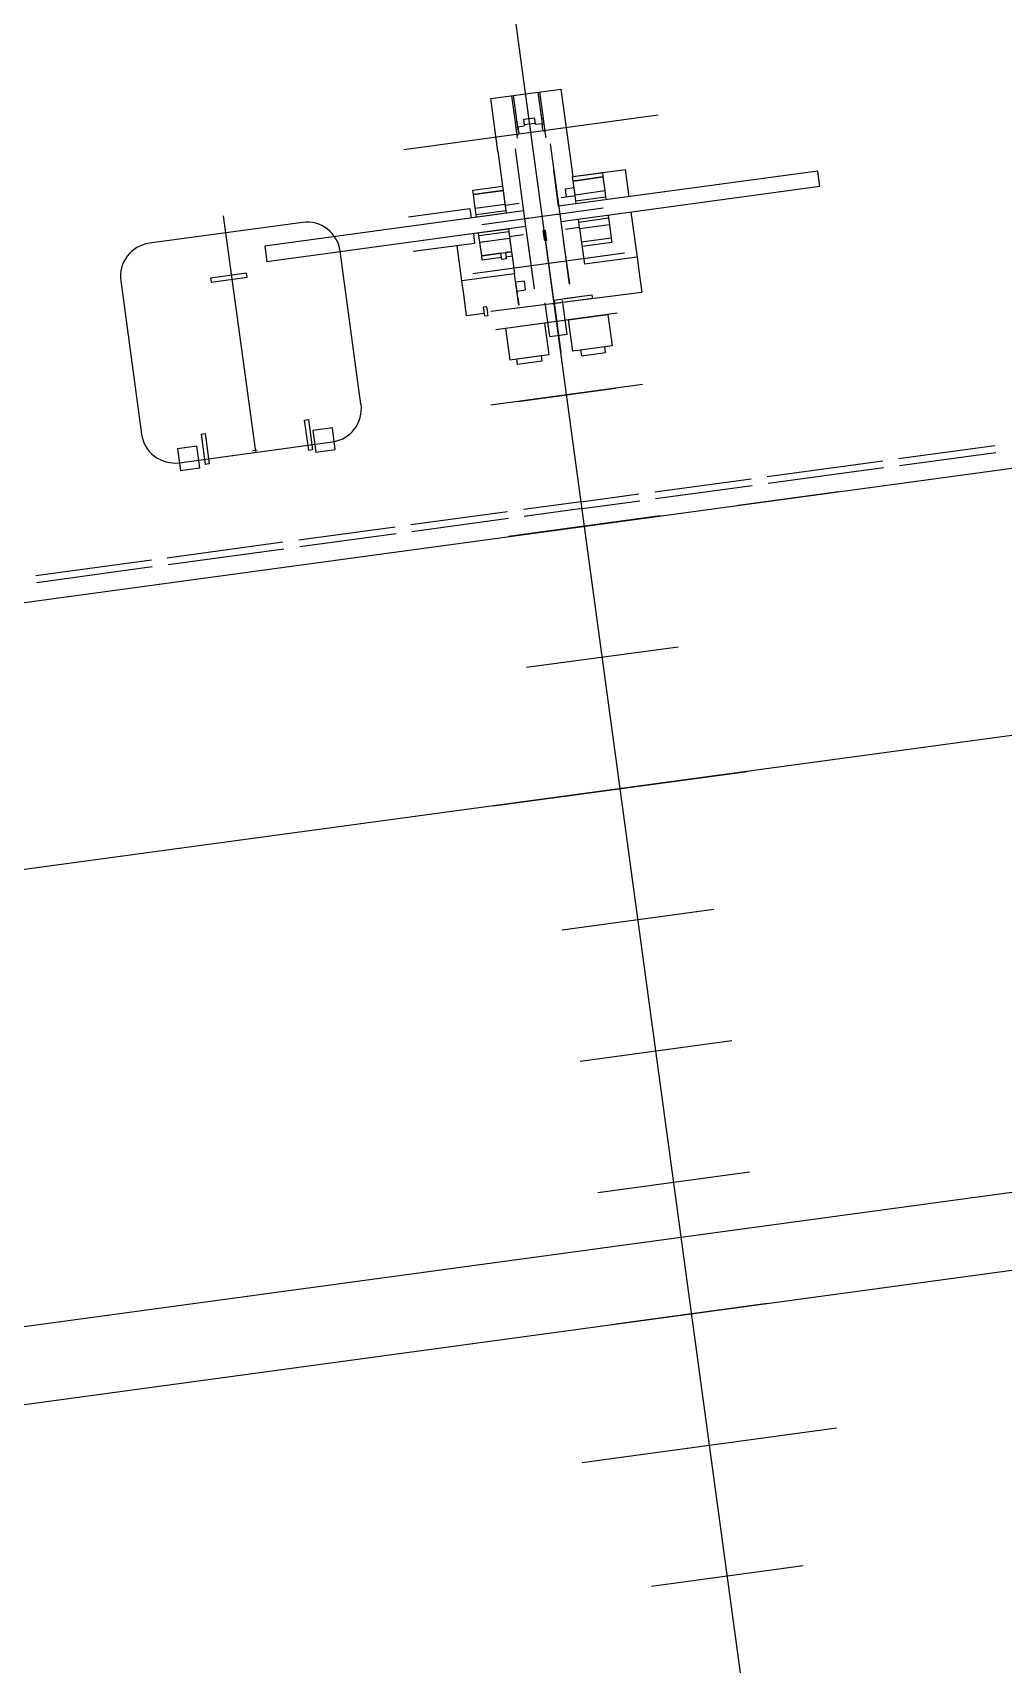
# Model space of a CAD drawing. Header units: metres. Extents: x 267365 to 277461, y 2088854 to 2108025.
# Drawn here: x 272950.87 to 272967, y 2094786.6 to 2094813.72 of the extents above; entities that cross this region are included whole.
import ezdxf

# ---------------------------------------------------------------- set-up
doc = ezdxf.new("R2010")
doc.units = ezdxf.units.M
doc.linetypes.add('ACAD_ISO02W100', pattern=[15, 12, -3])
doc.linetypes.add('CENTER', pattern=[2, 1.25, -0.25, 0.25, -0.25])

msp = doc.modelspace()

# ---------------------------------------------------------------- linework, layer by layer
at = {"color": 30}
for p, q in [((272997.428, 2094530.529), (272954.491, 2094846.36)), ((272997.428, 2094530.529), (272954.491, 2094846.36)), ((272997.428, 2094530.529), (272954.491, 2094846.36)), ((272958.602, 2094811.753), (272958.484, 2094812.626)), ((272958.602, 2094811.753), (272958.484, 2094812.626)), ((272958.602, 2094811.753), (272958.484, 2094812.626)), ((272958.83, 2094812.673), (272958.89, 2094812.232)), ((272958.83, 2094812.673), (272958.89, 2094812.232)), ((272958.83, 2094812.673), (272958.89, 2094812.232)), ((272958.925, 2094812.237), (272958.865, 2094812.678)), ((272958.925, 2094812.237), (272958.865, 2094812.678)), ((272958.925, 2094812.237), (272958.865, 2094812.678)), ((272959.266, 2094812.732), (272959.326, 2094812.291)), ((272959.266, 2094812.732), (272959.326, 2094812.291)), ((272959.266, 2094812.732), (272959.326, 2094812.291)), ((272959.361, 2094812.296), (272959.301, 2094812.737)), ((272959.361, 2094812.296), (272959.301, 2094812.737)), ((272959.361, 2094812.296), (272959.301, 2094812.737)), ((272959.648, 2094812.784), (272959.851, 2094811.33)), ((272959.648, 2094812.784), (272959.851, 2094811.33)), ((272959.648, 2094812.784), (272959.851, 2094811.33)), ((272957.04, 2094811.78), (272961.266, 2094812.354)), ((272957.04, 2094811.78), (272961.266, 2094812.354)), ((272957.04, 2094811.78), (272961.266, 2094812.354)), ((272959.034, 2094812.285), (272959.208, 2094812.309)), ((272959.034, 2094812.285), (272959.208, 2094812.309)), ((272959.034, 2094812.285), (272959.208, 2094812.309)), ((272959.034, 2094812.282), (272959.209, 2094812.306)), ((272959.034, 2094812.282), (272959.209, 2094812.306)), ((272959.034, 2094812.282), (272959.209, 2094812.306)), ((272959.034, 2094812.282), (272959.034, 2094812.285)), ((272959.034, 2094812.282), (272959.034, 2094812.285)), ((272959.034, 2094812.282), (272959.034, 2094812.285)), ((272959.047, 2094812.189), (272959.034, 2094812.282)), ((272959.047, 2094812.189), (272959.034, 2094812.282)), ((272959.047, 2094812.189), (272959.034, 2094812.282)), ((272959.208, 2094812.309), (272959.209, 2094812.306)), ((272959.208, 2094812.309), (272959.209, 2094812.306)), ((272959.208, 2094812.309), (272959.209, 2094812.306)), ((272959.209, 2094812.306), (272959.221, 2094812.213)), ((272959.209, 2094812.306), (272959.221, 2094812.213)), ((272959.209, 2094812.306), (272959.221, 2094812.213)), ((272959.361, 2094812.296), (272959.326, 2094812.291)), ((272959.361, 2094812.296), (272959.326, 2094812.291)), ((272959.361, 2094812.296), (272959.326, 2094812.291)), ((272959.326, 2094812.291), (272959.338, 2094812.208)), ((272959.326, 2094812.291), (272959.338, 2094812.208)), ((272959.326, 2094812.291), (272959.338, 2094812.208)), ((272959.374, 2094812.2), (272959.361, 2094812.296)), ((272959.374, 2094812.2), (272959.361, 2094812.296)), ((272959.374, 2094812.2), (272959.361, 2094812.296)), ((272958.925, 2094812.237), (272958.89, 2094812.232)), ((272958.925, 2094812.237), (272958.89, 2094812.232)), ((272958.925, 2094812.237), (272958.89, 2094812.232)), ((272958.89, 2094812.232), (272958.903, 2094812.136)), ((272958.89, 2094812.232), (272958.903, 2094812.136)), ((272958.89, 2094812.232), (272958.903, 2094812.136)), ((272958.938, 2094812.141), (272958.903, 2094812.136)), ((272958.938, 2094812.141), (272958.903, 2094812.136)), ((272958.938, 2094812.141), (272958.903, 2094812.136)), ((272958.903, 2094812.136), (272958.92, 2094812.013)), ((272958.903, 2094812.136), (272958.92, 2094812.013)), ((272958.903, 2094812.136), (272958.92, 2094812.013)), ((272958.943, 2094812.016), (272958.92, 2094812.013)), ((272958.943, 2094812.016), (272958.92, 2094812.013)), ((272958.943, 2094812.016), (272958.92, 2094812.013)), ((272958.92, 2094812.013), (272958.925, 2094811.969)), ((272958.92, 2094812.013), (272958.925, 2094811.969)), ((272958.92, 2094812.013), (272958.925, 2094811.969)), ((272958.936, 2094812.154), (272958.925, 2094812.237)), ((272958.936, 2094812.154), (272958.925, 2094812.237)), ((272958.936, 2094812.154), (272958.925, 2094812.237)), ((272959.042, 2094812.168), (272958.936, 2094812.154)), ((272959.042, 2094812.168), (272958.936, 2094812.154)), ((272959.042, 2094812.168), (272958.936, 2094812.154)), ((272958.938, 2094812.141), (272958.936, 2094812.154)), ((272958.936, 2094812.154), (272958.95, 2094812.052)), ((272958.938, 2094812.141), (272958.936, 2094812.154)), ((272958.936, 2094812.154), (272958.95, 2094812.052)), ((272958.938, 2094812.141), (272958.936, 2094812.154)), ((272958.936, 2094812.154), (272958.95, 2094812.052)), ((272958.95, 2094812.052), (272958.938, 2094812.141)), ((272958.95, 2094812.052), (272958.938, 2094812.141)), ((272958.95, 2094812.052), (272958.938, 2094812.141)), ((272959.13, 2094812.2), (272959.047, 2094812.189)), ((272959.13, 2094812.2), (272959.047, 2094812.189)), ((272959.13, 2094812.2), (272959.047, 2094812.189)), ((272959.049, 2094812.172), (272959.047, 2094812.189)), ((272959.049, 2094812.172), (272959.047, 2094812.189)), ((272959.049, 2094812.172), (272959.047, 2094812.189)), ((272959.221, 2094812.213), (272959.138, 2094812.202)), ((272959.221, 2094812.213), (272959.138, 2094812.202)), ((272959.221, 2094812.213), (272959.138, 2094812.202)), ((272959.139, 2094812.122), (272959.145, 2094812.123)), ((272959.139, 2094812.122), (272959.145, 2094812.123)), ((272959.139, 2094812.122), (272959.145, 2094812.123)), ((272959.145, 2094812.123), (272959.15, 2094812.124)), ((272959.145, 2094812.123), (272959.15, 2094812.124)), ((272959.145, 2094812.123), (272959.15, 2094812.124)), ((272959.221, 2094812.213), (272959.224, 2094812.196)), ((272959.221, 2094812.213), (272959.224, 2094812.196)), ((272959.221, 2094812.213), (272959.224, 2094812.196)), ((272959.338, 2094812.208), (272959.232, 2094812.194)), ((272959.338, 2094812.208), (272959.232, 2094812.194)), ((272959.338, 2094812.208), (272959.232, 2094812.194)), ((272959.351, 2094812.107), (272959.338, 2094812.208)), ((272959.351, 2094812.107), (272959.338, 2094812.208)), ((272959.351, 2094812.107), (272959.338, 2094812.208)), ((272959.374, 2094812.2), (272959.339, 2094812.196)), ((272959.374, 2094812.2), (272959.339, 2094812.196)), ((272959.374, 2094812.2), (272959.339, 2094812.196)), ((272959.391, 2094812.077), (272959.368, 2094812.074)), ((272959.391, 2094812.077), (272959.368, 2094812.074)), ((272959.391, 2094812.077), (272959.368, 2094812.074)), ((272959.391, 2094812.077), (272959.374, 2094812.2)), ((272959.391, 2094812.077), (272959.374, 2094812.2)), ((272959.391, 2094812.077), (272959.374, 2094812.2)), ((272959.397, 2094812.034), (272959.391, 2094812.077)), ((272959.397, 2094812.034), (272959.391, 2094812.077)), ((272959.397, 2094812.034), (272959.391, 2094812.077)), ((272959.405, 2094811.972), (272959.397, 2094812.034)), ((272959.405, 2094811.972), (272959.397, 2094812.034)), ((272959.405, 2094811.972), (272959.397, 2094812.034)), ((272958.602, 2094811.753), (272958.681, 2094811.171)), ((272958.602, 2094811.753), (272958.681, 2094811.171)), ((272958.602, 2094811.753), (272958.681, 2094811.171)), ((272959.053, 2094810.629), (272958.895, 2094811.794)), ((272959.053, 2094810.629), (272958.895, 2094811.794)), ((272959.053, 2094810.629), (272958.895, 2094811.794)), ((272959.474, 2094811.873), (272959.632, 2094810.707)), ((272959.474, 2094811.873), (272959.632, 2094810.707)), ((272959.474, 2094811.873), (272959.632, 2094810.707)), ((272959.851, 2094811.33), (272960.718, 2094811.448)), ((272959.851, 2094811.33), (272960.718, 2094811.448)), ((272959.851, 2094811.33), (272960.718, 2094811.448)), ((272960.718, 2094811.448), (272960.78, 2094810.995)), ((272960.718, 2094811.448), (272960.78, 2094810.995)), ((272960.718, 2094811.448), (272960.78, 2094810.995)), ((272959.614, 2094810.837), (272959.533, 2094811.436)), ((272959.614, 2094810.837), (272959.533, 2094811.436)), ((272959.614, 2094810.837), (272959.533, 2094811.436)), ((272963.921, 2094811.422), (272959.614, 2094810.837)), ((272963.921, 2094811.422), (272959.614, 2094810.837)), ((272963.921, 2094811.422), (272959.614, 2094810.837)), ((272959.845, 2094811.329), (272959.857, 2094811.331)), ((272959.857, 2094811.331), (272959.845, 2094811.329)), ((272959.845, 2094811.329), (272959.857, 2094811.331)), ((272959.857, 2094811.331), (272959.845, 2094811.329)), ((272959.845, 2094811.329), (272959.857, 2094811.331)), ((272959.857, 2094811.331), (272959.845, 2094811.329)), ((272959.855, 2094811.256), (272959.845, 2094811.329)), ((272959.855, 2094811.256), (272959.845, 2094811.329)), ((272959.855, 2094811.256), (272959.845, 2094811.329)), ((272959.855, 2094811.256), (272960.35, 2094811.324)), ((272960.35, 2094811.324), (272959.855, 2094811.256)), ((272959.855, 2094811.256), (272960.35, 2094811.324)), ((272960.35, 2094811.324), (272959.855, 2094811.256)), ((272959.855, 2094811.256), (272960.35, 2094811.324)), ((272960.35, 2094811.324), (272959.855, 2094811.256)), ((272959.886, 2094811.029), (272959.855, 2094811.256)), ((272959.886, 2094811.029), (272959.855, 2094811.256)), ((272959.886, 2094811.029), (272959.855, 2094811.256)), ((272959.857, 2094811.331), (272960.328, 2094811.395)), ((272959.857, 2094811.331), (272960.328, 2094811.395)), ((272959.857, 2094811.331), (272960.328, 2094811.395)), ((272960.328, 2094811.395), (272960.34, 2094811.396)), ((272960.34, 2094811.396), (272960.328, 2094811.395)), ((272960.328, 2094811.395), (272960.34, 2094811.396)), ((272960.34, 2094811.396), (272960.328, 2094811.395)), ((272960.328, 2094811.395), (272960.34, 2094811.396)), ((272960.34, 2094811.396), (272960.328, 2094811.395)), ((272960.34, 2094811.396), (272960.35, 2094811.324)), ((272960.34, 2094811.396), (272960.35, 2094811.324)), ((272960.34, 2094811.396), (272960.35, 2094811.324)), ((272960.35, 2094811.324), (272960.381, 2094811.096)), ((272960.35, 2094811.324), (272960.381, 2094811.096)), ((272960.35, 2094811.324), (272960.381, 2094811.096)), ((272963.956, 2094811.163), (272963.921, 2094811.422)), ((272963.956, 2094811.163), (272963.921, 2094811.422)), ((272963.956, 2094811.163), (272963.921, 2094811.422)), ((272958.187, 2094811.104), (272958.681, 2094811.171)), ((272958.187, 2094811.104), (272958.681, 2094811.171)), ((272958.187, 2094811.104), (272958.681, 2094811.171)), ((272958.197, 2094811.031), (272958.187, 2094811.104)), ((272958.197, 2094811.031), (272958.187, 2094811.104)), ((272958.197, 2094811.031), (272958.187, 2094811.104)), ((272958.197, 2094811.031), (272958.691, 2094811.098)), ((272958.691, 2094811.098), (272958.197, 2094811.031)), ((272958.197, 2094811.031), (272958.691, 2094811.098)), ((272958.691, 2094811.098), (272958.197, 2094811.031)), ((272958.197, 2094811.031), (272958.691, 2094811.098)), ((272958.691, 2094811.098), (272958.197, 2094811.031)), ((272958.227, 2094810.803), (272958.197, 2094811.031)), ((272958.227, 2094810.803), (272958.197, 2094811.031)), ((272958.227, 2094810.803), (272958.197, 2094811.031)), ((272958.681, 2094811.171), (272958.691, 2094811.098)), ((272958.681, 2094811.171), (272958.691, 2094811.098)), ((272958.681, 2094811.171), (272958.691, 2094811.098)), ((272958.681, 2094811.171), (272958.691, 2094811.098)), ((272958.681, 2094811.171), (272958.691, 2094811.098)), ((272958.681, 2094811.171), (272958.691, 2094811.098)), ((272958.691, 2094811.098), (272958.722, 2094810.871)), ((272958.691, 2094811.098), (272958.743, 2094810.72)), ((272958.691, 2094811.098), (272958.722, 2094810.871)), ((272958.691, 2094811.098), (272958.743, 2094810.72)), ((272958.691, 2094811.098), (272958.722, 2094810.871)), ((272958.691, 2094811.098), (272958.743, 2094810.72)), ((272963.956, 2094811.163), (272959.65, 2094810.578)), ((272963.956, 2094811.163), (272959.65, 2094810.578)), ((272963.956, 2094811.163), (272959.65, 2094810.578)), ((272959.889, 2094811.009), (272959.654, 2094810.977)), ((272959.889, 2094811.009), (272959.654, 2094810.977)), ((272959.889, 2094811.009), (272959.654, 2094810.977)), ((272959.725, 2094811.127), (272959.87, 2094811.147)), ((272959.725, 2094811.127), (272959.87, 2094811.147)), ((272959.725, 2094811.127), (272959.87, 2094811.147)), ((272959.743, 2094810.989), (272959.725, 2094811.127)), ((272959.743, 2094810.989), (272959.725, 2094811.127)), ((272959.743, 2094810.989), (272959.725, 2094811.127)), ((272959.886, 2094811.029), (272960.381, 2094811.096)), ((272959.886, 2094811.029), (272960.381, 2094811.096)), ((272959.886, 2094811.029), (272960.381, 2094811.096)), ((272959.889, 2094811.009), (272959.886, 2094811.029)), ((272959.889, 2094811.009), (272959.886, 2094811.029)), ((272959.889, 2094811.009), (272959.886, 2094811.029)), ((272959.907, 2094810.877), (272959.889, 2094811.009)), ((272959.907, 2094810.877), (272959.889, 2094811.009)), ((272959.907, 2094810.877), (272959.889, 2094811.009)), ((272959.9, 2094810.925), (272960.395, 2094810.992)), ((272959.9, 2094810.925), (272960.395, 2094810.992)), ((272959.9, 2094810.925), (272960.395, 2094810.992)), ((272960.381, 2094811.096), (272960.395, 2094810.992)), ((272960.381, 2094811.096), (272960.395, 2094810.992)), ((272960.381, 2094811.096), (272960.395, 2094810.992)), ((272960.395, 2094810.992), (272960.401, 2094810.945)), ((272960.395, 2094810.992), (272960.401, 2094810.945)), ((272960.395, 2094810.992), (272960.401, 2094810.945)), ((272959.035, 2094810.758), (272954.729, 2094810.173)), ((272959.035, 2094810.758), (272954.729, 2094810.173)), ((272959.035, 2094810.758), (272954.729, 2094810.173)), ((272957.119, 2094810.661), (272958.139, 2094810.799)), ((272957.119, 2094810.661), (272958.139, 2094810.799)), ((272957.119, 2094810.661), (272958.139, 2094810.799)), ((272958.743, 2094810.72), (272958.015, 2094810.621)), ((272958.743, 2094810.72), (272958.015, 2094810.621)), ((272958.743, 2094810.72), (272958.015, 2094810.621)), ((272958.139, 2094810.799), (272958.161, 2094810.641)), ((272958.139, 2094810.799), (272958.161, 2094810.641)), ((272958.139, 2094810.799), (272958.161, 2094810.641)), ((272958.227, 2094810.803), (272958.722, 2094810.871)), ((272958.227, 2094810.803), (272958.722, 2094810.871)), ((272958.227, 2094810.803), (272958.722, 2094810.871)), ((272958.242, 2094810.7), (272958.227, 2094810.803)), ((272958.242, 2094810.7), (272958.227, 2094810.803)), ((272958.242, 2094810.7), (272958.227, 2094810.803)), ((272958.242, 2094810.7), (272958.736, 2094810.767)), ((272958.242, 2094810.7), (272958.736, 2094810.767)), ((272958.242, 2094810.7), (272958.736, 2094810.767)), ((272958.248, 2094810.653), (272958.242, 2094810.7)), ((272958.248, 2094810.653), (272958.242, 2094810.7)), ((272958.248, 2094810.653), (272958.242, 2094810.7)), ((272960.351, 2094810.805), (272958.335, 2094810.53)), ((272960.351, 2094810.805), (272958.335, 2094810.53)), ((272960.351, 2094810.805), (272958.335, 2094810.53)), ((272958.722, 2094810.871), (272958.725, 2094810.851)), ((272958.722, 2094810.871), (272958.725, 2094810.851)), ((272958.722, 2094810.871), (272958.725, 2094810.851)), ((272958.959, 2094810.883), (272958.725, 2094810.851)), ((272958.959, 2094810.883), (272958.725, 2094810.851)), ((272958.959, 2094810.883), (272958.725, 2094810.851)), ((272958.725, 2094810.851), (272958.736, 2094810.767)), ((272958.725, 2094810.851), (272958.743, 2094810.718)), ((272958.725, 2094810.851), (272958.736, 2094810.767)), ((272958.725, 2094810.851), (272958.743, 2094810.718)), ((272958.725, 2094810.851), (272958.736, 2094810.767)), ((272958.725, 2094810.851), (272958.743, 2094810.718)), ((272958.736, 2094810.767), (272958.743, 2094810.72)), ((272958.736, 2094810.767), (272958.743, 2094810.72)), ((272958.736, 2094810.767), (272958.743, 2094810.72)), ((272959.053, 2094810.629), (272959.111, 2094810.636)), ((272959.111, 2094810.636), (272959.053, 2094810.629)), ((272959.053, 2094810.629), (272959.111, 2094810.636)), ((272959.111, 2094810.636), (272959.053, 2094810.629)), ((272959.053, 2094810.629), (272959.111, 2094810.636)), ((272959.111, 2094810.636), (272959.053, 2094810.629)), ((272959.574, 2094810.699), (272959.632, 2094810.707)), ((272959.632, 2094810.707), (272959.574, 2094810.699)), ((272959.574, 2094810.699), (272959.632, 2094810.707)), ((272959.632, 2094810.707), (272959.574, 2094810.699)), ((272959.574, 2094810.699), (272959.632, 2094810.707)), ((272959.632, 2094810.707), (272959.574, 2094810.699)), ((272959.632, 2094810.707), (272959.79, 2094809.542)), ((272959.632, 2094810.707), (272959.79, 2094809.542)), ((272959.632, 2094810.707), (272959.79, 2094809.542)), ((272960.443, 2094810.636), (272959.949, 2094810.569)), ((272960.443, 2094810.636), (272959.949, 2094810.569)), ((272960.443, 2094810.636), (272959.949, 2094810.569)), ((272960.437, 2094810.683), (272960.443, 2094810.636)), ((272960.437, 2094810.683), (272960.443, 2094810.636)), ((272960.437, 2094810.683), (272960.443, 2094810.636)), ((272960.443, 2094810.636), (272960.457, 2094810.533)), ((272960.443, 2094810.636), (272960.457, 2094810.533)), ((272960.443, 2094810.636), (272960.457, 2094810.533)), ((272960.815, 2094810.736), (272960.916, 2094809.993)), ((272960.815, 2094810.736), (272960.916, 2094809.993)), ((272960.815, 2094810.736), (272960.916, 2094809.993)), ((272955.357, 2094810.568), (272952.812, 2094810.222)), ((272955.357, 2094810.568), (272952.812, 2094810.222)), ((272959.071, 2094810.499), (272954.764, 2094809.914)), ((272959.071, 2094810.499), (272954.764, 2094809.914)), ((272959.071, 2094810.499), (272954.764, 2094809.914)), ((272958.778, 2094810.458), (272958.051, 2094810.359)), ((272958.778, 2094810.458), (272958.051, 2094810.359)), ((272958.778, 2094810.458), (272958.051, 2094810.359)), ((272958.196, 2094810.379), (272958.218, 2094810.22)), ((272958.196, 2094810.379), (272958.218, 2094810.22)), ((272958.196, 2094810.379), (272958.218, 2094810.22)), ((272958.29, 2094810.343), (272958.284, 2094810.391)), ((272958.29, 2094810.343), (272958.284, 2094810.391)), ((272958.29, 2094810.343), (272958.284, 2094810.391)), ((272958.785, 2094810.411), (272958.29, 2094810.343)), ((272958.785, 2094810.411), (272958.29, 2094810.343)), ((272958.785, 2094810.411), (272958.29, 2094810.343)), ((272958.778, 2094810.459), (272958.796, 2094810.327)), ((272958.778, 2094810.459), (272958.796, 2094810.327)), ((272958.778, 2094810.459), (272958.796, 2094810.327)), ((272958.778, 2094810.458), (272958.785, 2094810.411)), ((272958.778, 2094810.458), (272958.83, 2094810.08)), ((272958.778, 2094810.458), (272958.785, 2094810.411)), ((272958.778, 2094810.458), (272958.83, 2094810.08)), ((272958.778, 2094810.458), (272958.785, 2094810.411)), ((272958.778, 2094810.458), (272958.83, 2094810.08)), ((272958.785, 2094810.411), (272958.796, 2094810.327)), ((272958.785, 2094810.411), (272958.796, 2094810.327)), ((272958.785, 2094810.411), (272958.796, 2094810.327)), ((272959.211, 2094809.463), (272959.053, 2094810.629)), ((272959.211, 2094809.463), (272959.053, 2094810.629)), ((272959.211, 2094809.463), (272959.053, 2094810.629)), ((272959.359, 2094810.435), (272959.388, 2094810.439)), ((272959.359, 2094810.435), (272959.388, 2094810.439)), ((272959.359, 2094810.435), (272959.388, 2094810.439)), ((272959.379, 2094810.289), (272959.359, 2094810.435)), ((272959.379, 2094810.289), (272959.359, 2094810.435)), ((272959.379, 2094810.289), (272959.359, 2094810.435)), ((272959.388, 2094810.439), (272959.408, 2094810.293)), ((272959.388, 2094810.439), (272959.408, 2094810.293)), ((272959.388, 2094810.439), (272959.408, 2094810.293)), ((272959.96, 2094810.485), (272959.725, 2094810.453)), ((272959.96, 2094810.485), (272959.725, 2094810.453)), ((272959.96, 2094810.485), (272959.725, 2094810.453)), ((272959.96, 2094810.485), (272959.942, 2094810.618)), ((272959.96, 2094810.485), (272959.942, 2094810.618)), ((272959.96, 2094810.485), (272959.942, 2094810.618)), ((272959.963, 2094810.465), (272959.96, 2094810.485)), ((272959.963, 2094810.465), (272959.96, 2094810.485)), ((272959.963, 2094810.465), (272959.96, 2094810.485)), ((272959.963, 2094810.465), (272960.457, 2094810.533)), ((272959.963, 2094810.465), (272960.457, 2094810.533)), ((272959.963, 2094810.465), (272960.457, 2094810.533)), ((272960.457, 2094810.533), (272960.488, 2094810.305)), ((272960.457, 2094810.533), (272960.488, 2094810.305)), ((272960.457, 2094810.533), (272960.488, 2094810.305)), ((272954.729, 2094810.173), (272954.764, 2094809.914)), ((272954.729, 2094810.173), (272954.764, 2094809.914)), ((272954.729, 2094810.173), (272954.764, 2094809.914)), ((272956.329, 2094807.546), (272955.983, 2094810.091)), ((272956.329, 2094807.546), (272955.983, 2094810.091)), ((272958.218, 2094810.22), (272957.198, 2094810.082)), ((272958.218, 2094810.22), (272957.198, 2094810.082)), ((272958.218, 2094810.22), (272957.198, 2094810.082)), ((272958.006, 2094809.597), (272957.927, 2094810.181)), ((272958.006, 2094809.597), (272957.927, 2094810.181)), ((272958.006, 2094809.597), (272957.927, 2094810.181)), ((272958.304, 2094810.24), (272958.29, 2094810.343)), ((272958.304, 2094810.24), (272958.29, 2094810.343)), ((272958.304, 2094810.24), (272958.29, 2094810.343)), ((272958.304, 2094810.24), (272958.799, 2094810.307)), ((272958.304, 2094810.24), (272958.799, 2094810.307)), ((272958.304, 2094810.24), (272958.799, 2094810.307)), ((272958.335, 2094810.012), (272958.304, 2094810.24)), ((272958.335, 2094810.012), (272958.304, 2094810.24)), ((272958.335, 2094810.012), (272958.304, 2094810.24)), ((272959.031, 2094810.359), (272958.796, 2094810.327)), ((272959.031, 2094810.359), (272958.796, 2094810.327)), ((272959.031, 2094810.359), (272958.796, 2094810.327)), ((272958.796, 2094810.327), (272958.799, 2094810.307)), ((272958.796, 2094810.327), (272958.799, 2094810.307)), ((272958.796, 2094810.327), (272958.799, 2094810.307)), ((272958.799, 2094810.307), (272958.83, 2094810.08)), ((272958.799, 2094810.307), (272958.83, 2094810.08)), ((272958.799, 2094810.307), (272958.83, 2094810.08)), ((272959.21, 2094809.466), (272959.111, 2094810.193)), ((272959.21, 2094809.466), (272959.111, 2094810.193)), ((272959.21, 2094809.466), (272959.111, 2094810.193)), ((272959.394, 2094810.291), (272959.379, 2094810.289)), ((272959.394, 2094810.291), (272959.379, 2094810.289)), ((272959.394, 2094810.291), (272959.379, 2094810.289)), ((272959.381, 2094810.275), (272959.379, 2094810.289)), ((272959.381, 2094810.275), (272959.379, 2094810.289)), ((272959.381, 2094810.275), (272959.379, 2094810.289)), ((272959.383, 2094810.26), (272959.381, 2094810.275)), ((272959.383, 2094810.26), (272959.381, 2094810.275)), ((272959.383, 2094810.26), (272959.381, 2094810.275)), ((272959.412, 2094810.264), (272959.383, 2094810.26)), ((272959.412, 2094810.264), (272959.383, 2094810.26)), ((272959.412, 2094810.264), (272959.383, 2094810.26)), ((272959.531, 2094809.278), (272959.393, 2094810.297)), ((272959.531, 2094809.278), (272959.393, 2094810.297)), ((272959.531, 2094809.278), (272959.393, 2094810.297)), ((272959.408, 2094810.293), (272959.394, 2094810.291)), ((272959.408, 2094810.293), (272959.394, 2094810.291)), ((272959.408, 2094810.293), (272959.394, 2094810.291)), ((272959.408, 2094810.293), (272959.41, 2094810.279)), ((272959.408, 2094810.293), (272959.41, 2094810.279)), ((272959.408, 2094810.293), (272959.41, 2094810.279)), ((272959.41, 2094810.279), (272959.412, 2094810.264)), ((272959.41, 2094810.279), (272959.412, 2094810.264)), ((272959.41, 2094810.279), (272959.412, 2094810.264)), ((272959.531, 2094809.278), (272959.413, 2094810.151)), ((272959.531, 2094809.278), (272959.413, 2094810.151)), ((272959.531, 2094809.278), (272959.413, 2094810.151)), ((272959.691, 2094810.272), (272959.792, 2094809.545)), ((272959.691, 2094810.272), (272959.792, 2094809.545)), ((272959.691, 2094810.272), (272959.792, 2094809.545)), ((272960.488, 2094810.305), (272959.994, 2094810.238)), ((272960.488, 2094810.305), (272959.994, 2094810.238)), ((272960.488, 2094810.305), (272959.994, 2094810.238)), ((272960.498, 2094810.232), (272960.004, 2094810.165)), ((272960.498, 2094810.232), (272960.004, 2094810.165)), ((272960.498, 2094810.232), (272960.004, 2094810.165)), ((272960.488, 2094810.305), (272960.498, 2094810.232)), ((272960.488, 2094810.305), (272960.498, 2094810.232)), ((272960.488, 2094810.305), (272960.498, 2094810.232)), ((272960.71, 2094810.056), (272958.189, 2094809.713)), ((272960.71, 2094810.056), (272958.189, 2094809.713)), ((272960.71, 2094810.056), (272958.189, 2094809.713)), ((272958.655, 2094810.056), (272958.335, 2094810.012)), ((272958.335, 2094810.012), (272958.655, 2094810.056)), ((272958.655, 2094810.056), (272958.335, 2094810.012)), ((272958.335, 2094810.012), (272958.655, 2094810.056)), ((272958.655, 2094810.056), (272958.335, 2094810.012)), ((272958.335, 2094810.012), (272958.655, 2094810.056)), ((272958.345, 2094809.94), (272958.335, 2094810.012)), ((272958.345, 2094809.94), (272958.335, 2094810.012)), ((272958.345, 2094809.94), (272958.335, 2094810.012)), ((272958.665, 2094809.983), (272958.345, 2094809.94)), ((272958.665, 2094809.983), (272958.345, 2094809.94)), ((272958.665, 2094809.983), (272958.345, 2094809.94)), ((272958.655, 2094810.056), (272958.728, 2094810.066)), ((272958.655, 2094810.056), (272958.728, 2094810.066)), ((272958.655, 2094810.056), (272958.728, 2094810.066)), ((272958.669, 2094809.954), (272958.655, 2094810.056)), ((272958.669, 2094809.954), (272958.655, 2094810.056)), ((272958.669, 2094809.954), (272958.655, 2094810.056)), ((272958.742, 2094809.964), (272958.669, 2094809.954)), ((272958.742, 2094809.964), (272958.669, 2094809.954)), ((272958.742, 2094809.964), (272958.669, 2094809.954)), ((272958.83, 2094810.08), (272958.728, 2094810.066)), ((272958.728, 2094810.066), (272958.83, 2094810.08)), ((272958.83, 2094810.08), (272958.728, 2094810.066)), ((272958.728, 2094810.066), (272958.83, 2094810.08)), ((272958.83, 2094810.08), (272958.728, 2094810.066)), ((272958.728, 2094810.066), (272958.83, 2094810.08)), ((272958.728, 2094810.066), (272958.742, 2094809.964)), ((272958.728, 2094810.066), (272958.742, 2094809.964)), ((272958.728, 2094810.066), (272958.742, 2094809.964)), ((272958.84, 2094810.007), (272958.738, 2094809.993)), ((272958.84, 2094810.007), (272958.738, 2094809.993)), ((272958.84, 2094810.007), (272958.738, 2094809.993)), ((272958.83, 2094810.08), (272958.84, 2094810.007)), ((272958.83, 2094810.08), (272958.84, 2094810.007)), ((272958.83, 2094810.08), (272958.84, 2094810.007)), ((272958.83, 2094810.08), (272958.84, 2094810.007)), ((272958.83, 2094810.08), (272958.84, 2094810.007)), ((272958.83, 2094810.08), (272958.84, 2094810.007)), ((272958.84, 2094810.007), (272958.879, 2094809.716)), ((272958.84, 2094810.007), (272958.879, 2094809.716)), ((272958.84, 2094810.007), (272958.879, 2094809.716)), ((272960.916, 2094809.993), (272960.043, 2094809.874)), ((272960.916, 2094809.993), (272960.043, 2094809.874)), ((272960.916, 2094809.993), (272960.043, 2094809.874)), ((272960.916, 2094809.993), (272960.947, 2094809.765)), ((272960.916, 2094809.993), (272960.947, 2094809.765)), ((272960.916, 2094809.993), (272960.947, 2094809.765)), ((272952.335, 2094809.595), (272952.681, 2094807.05)), ((272952.335, 2094809.595), (272952.681, 2094807.05)), ((272958.879, 2094809.716), (272958.006, 2094809.597)), ((272958.879, 2094809.716), (272958.006, 2094809.597)), ((272958.879, 2094809.716), (272958.006, 2094809.597)), ((272958.037, 2094809.367), (272958.006, 2094809.597)), ((272958.037, 2094809.367), (272958.006, 2094809.597)), ((272958.037, 2094809.367), (272958.006, 2094809.597)), ((272959.044, 2094809.592), (272958.899, 2094809.572)), ((272959.044, 2094809.592), (272958.899, 2094809.572)), ((272959.044, 2094809.592), (272958.899, 2094809.572)), ((272958.899, 2094809.572), (272958.919, 2094809.426)), ((272958.899, 2094809.572), (272958.919, 2094809.426)), ((272958.899, 2094809.572), (272958.919, 2094809.426)), ((272958.899, 2094809.572), (272958.919, 2094809.426)), ((272958.899, 2094809.572), (272958.919, 2094809.426)), ((272958.899, 2094809.572), (272958.919, 2094809.426)), ((272959.064, 2094809.446), (272959.044, 2094809.592)), ((272959.064, 2094809.446), (272959.044, 2094809.592)), ((272959.064, 2094809.446), (272959.044, 2094809.592)), ((272960.947, 2094809.765), (272960.964, 2094809.643)), ((272960.947, 2094809.765), (272960.951, 2094809.737)), ((272960.947, 2094809.765), (272960.964, 2094809.643)), ((272960.947, 2094809.765), (272960.951, 2094809.737)), ((272960.947, 2094809.765), (272960.964, 2094809.643)), ((272960.947, 2094809.765), (272960.951, 2094809.737)), ((272960.951, 2094809.737), (272960.959, 2094809.676)), ((272960.951, 2094809.737), (272960.959, 2094809.676)), ((272960.951, 2094809.737), (272960.959, 2094809.676)), ((272960.959, 2094809.676), (272960.964, 2094809.643)), ((272960.959, 2094809.676), (272960.964, 2094809.643)), ((272960.959, 2094809.676), (272960.964, 2094809.643)), ((272960.964, 2094809.643), (272960.995, 2094809.411)), ((272960.964, 2094809.643), (272960.995, 2094809.411)), ((272960.964, 2094809.643), (272960.995, 2094809.411)), ((272958.054, 2094809.245), (272958.037, 2094809.367)), ((272958.054, 2094809.245), (272958.037, 2094809.367)), ((272958.054, 2094809.245), (272958.037, 2094809.367)), ((272958.484, 2094809.093), (272960.995, 2094809.411)), ((272958.484, 2094809.093), (272960.995, 2094809.411)), ((272958.484, 2094809.093), (272960.995, 2094809.411)), ((272958.919, 2094809.426), (272959.064, 2094809.446)), ((272958.919, 2094809.426), (272959.064, 2094809.446)), ((272958.919, 2094809.426), (272959.064, 2094809.446)), ((272958.919, 2094809.426), (272958.923, 2094809.393)), ((272958.919, 2094809.426), (272958.923, 2094809.393)), ((272958.919, 2094809.426), (272958.923, 2094809.393)), ((272958.933, 2094809.32), (272958.95, 2094809.194)), ((272958.933, 2094809.32), (272958.95, 2094809.194)), ((272958.933, 2094809.32), (272958.95, 2094809.194)), ((272959.531, 2094809.278), (272959.968, 2094809.338)), ((272959.531, 2094809.278), (272959.968, 2094809.338)), ((272959.531, 2094809.278), (272959.968, 2094809.338)), ((272959.531, 2094809.278), (272959.65, 2094808.405)), ((272959.531, 2094809.278), (272959.65, 2094808.405)), ((272959.531, 2094809.278), (272959.65, 2094808.405)), ((272959.531, 2094809.278), (272959.65, 2094808.405)), ((272959.531, 2094809.278), (272959.65, 2094808.405)), ((272959.531, 2094809.278), (272959.65, 2094808.405)), ((272960.18, 2094809.301), (272959.569, 2094809.218)), ((272960.18, 2094809.301), (272959.569, 2094809.218)), ((272960.18, 2094809.301), (272959.569, 2094809.218)), ((272960.172, 2094809.36), (272959.708, 2094809.297)), ((272960.172, 2094809.36), (272959.708, 2094809.297)), ((272960.172, 2094809.36), (272959.708, 2094809.297)), ((272960.18, 2094809.301), (272960.172, 2094809.36)), ((272960.18, 2094809.301), (272960.172, 2094809.36)), ((272960.18, 2094809.301), (272960.172, 2094809.36)), ((272958.085, 2094809.015), (272958.054, 2094809.245)), ((272958.085, 2094809.015), (272958.054, 2094809.245)), ((272958.085, 2094809.015), (272958.054, 2094809.245)), ((272958.376, 2094809.055), (272958.085, 2094809.015)), ((272958.376, 2094809.055), (272958.085, 2094809.015)), ((272958.376, 2094809.055), (272958.085, 2094809.015)), ((272958.42, 2094809.166), (272958.362, 2094809.158)), ((272958.42, 2094809.166), (272958.362, 2094809.158)), ((272958.42, 2094809.166), (272958.362, 2094809.158)), ((272958.362, 2094809.158), (272958.382, 2094809.013)), ((272958.362, 2094809.158), (272958.382, 2094809.013)), ((272958.362, 2094809.158), (272958.382, 2094809.013)), ((272958.382, 2094809.013), (272958.44, 2094809.02)), ((272958.382, 2094809.013), (272958.44, 2094809.02)), ((272958.382, 2094809.013), (272958.44, 2094809.02)), ((272958.426, 2094809.122), (272958.42, 2094809.166)), ((272958.426, 2094809.122), (272958.42, 2094809.166)), ((272958.426, 2094809.122), (272958.42, 2094809.166)), ((272958.426, 2094809.122), (272958.434, 2094809.064)), ((272958.426, 2094809.122), (272958.434, 2094809.064)), ((272958.426, 2094809.122), (272958.434, 2094809.064)), ((272958.44, 2094809.02), (272958.434, 2094809.064)), ((272958.44, 2094809.02), (272958.434, 2094809.064)), ((272958.44, 2094809.02), (272958.434, 2094809.064)), ((272960.588, 2094809.059), (272958.572, 2094808.785)), ((272960.588, 2094809.059), (272958.572, 2094808.785)), ((272960.588, 2094809.059), (272958.572, 2094808.785)), ((272959.466, 2094808.671), (272959.389, 2094809.232)), ((272959.466, 2094808.671), (272959.389, 2094809.232)), ((272959.466, 2094808.671), (272959.389, 2094809.232)), ((272959.534, 2094809.214), (272959.511, 2094809.211)), ((272959.534, 2094809.214), (272959.511, 2094809.211)), ((272959.534, 2094809.214), (272959.511, 2094809.211)), ((272959.54, 2094809.213), (272959.534, 2094809.212)), ((272959.54, 2094809.213), (272959.534, 2094809.212)), ((272959.54, 2094809.213), (272959.534, 2094809.212)), ((272959.546, 2094809.214), (272959.54, 2094809.213)), ((272959.546, 2094809.214), (272959.54, 2094809.213)), ((272959.546, 2094809.214), (272959.54, 2094809.213)), ((272959.569, 2094809.218), (272959.546, 2094809.215)), ((272959.569, 2094809.218), (272959.546, 2094809.215)), ((272959.569, 2094809.218), (272959.546, 2094809.215)), ((272959.757, 2094808.71), (272959.68, 2094809.272)), ((272959.757, 2094808.71), (272959.68, 2094809.272)), ((272959.757, 2094808.71), (272959.68, 2094809.272)), ((272959.776, 2094808.949), (272960.431, 2094809.038)), ((272959.776, 2094808.949), (272960.431, 2094809.038)), ((272959.776, 2094808.949), (272960.431, 2094809.038)), ((272960.431, 2094809.038), (272960.502, 2094808.514)), ((272960.431, 2094809.038), (272960.502, 2094808.514)), ((272960.431, 2094809.038), (272960.502, 2094808.514)), ((272959.383, 2094808.895), (272958.729, 2094808.806)), ((272959.383, 2094808.895), (272958.729, 2094808.806)), ((272959.383, 2094808.895), (272958.729, 2094808.806)), ((272958.729, 2094808.806), (272958.8, 2094808.283)), ((272958.729, 2094808.806), (272958.8, 2094808.283)), ((272958.729, 2094808.806), (272958.8, 2094808.283)), ((272959.455, 2094808.372), (272959.383, 2094808.895)), ((272959.455, 2094808.372), (272959.383, 2094808.895)), ((272959.455, 2094808.372), (272959.383, 2094808.895)), ((272959.847, 2094808.425), (272959.776, 2094808.949)), ((272959.847, 2094808.425), (272959.776, 2094808.949)), ((272959.847, 2094808.425), (272959.776, 2094808.949)), ((272959.466, 2094808.671), (272959.757, 2094808.71)), ((272959.466, 2094808.671), (272959.757, 2094808.71)), ((272959.466, 2094808.671), (272959.757, 2094808.71)), ((272960.502, 2094808.514), (272959.847, 2094808.425)), ((272960.502, 2094808.514), (272959.847, 2094808.425)), ((272960.502, 2094808.514), (272959.847, 2094808.425)), ((272960.383, 2094808.498), (272959.978, 2094808.443)), ((272960.383, 2094808.498), (272959.978, 2094808.443)), ((272960.383, 2094808.498), (272959.978, 2094808.443)), ((272960.395, 2094808.404), (272960.383, 2094808.498)), ((272960.395, 2094808.404), (272960.383, 2094808.498)), ((272960.395, 2094808.404), (272960.383, 2094808.498)), ((272958.8, 2094808.283), (272959.455, 2094808.372)), ((272958.8, 2094808.283), (272959.455, 2094808.372)), ((272958.8, 2094808.283), (272959.455, 2094808.372)), ((272958.919, 2094808.299), (272959.324, 2094808.354)), ((272958.919, 2094808.299), (272959.324, 2094808.354)), ((272958.919, 2094808.299), (272959.324, 2094808.354)), ((272958.932, 2094808.205), (272958.919, 2094808.299)), ((272958.932, 2094808.205), (272958.919, 2094808.299)), ((272958.932, 2094808.205), (272958.919, 2094808.299)), ((272959.337, 2094808.26), (272958.932, 2094808.205)), ((272959.337, 2094808.26), (272958.932, 2094808.205)), ((272959.337, 2094808.26), (272958.932, 2094808.205)), ((272959.324, 2094808.354), (272959.337, 2094808.26)), ((272959.324, 2094808.354), (272959.337, 2094808.26)), ((272959.324, 2094808.354), (272959.337, 2094808.26)), ((272959.978, 2094808.443), (272959.991, 2094808.349)), ((272959.978, 2094808.443), (272959.991, 2094808.349)), ((272959.978, 2094808.443), (272959.991, 2094808.349)), ((272959.991, 2094808.349), (272960.395, 2094808.404)), ((272959.991, 2094808.349), (272960.395, 2094808.404)), ((272959.991, 2094808.349), (272960.395, 2094808.404)), ((272940.828, 2094802.905), (272979.258, 2094808.13)), ((272940.828, 2094802.905), (272979.258, 2094808.13)), ((272940.828, 2094802.905), (272979.258, 2094808.13)), ((272961.006, 2094807.873), (272958.486, 2094807.531)), ((272961.006, 2094807.873), (272958.486, 2094807.531)), ((272961.006, 2094807.873), (272958.486, 2094807.531)), ((272958.936, 2094807.592), (272960.556, 2094807.812)), ((272958.936, 2094807.592), (272960.556, 2094807.812)), ((272958.936, 2094807.592), (272960.556, 2094807.812)), ((272953.308, 2094806.574), (272955.853, 2094806.92)), ((272953.308, 2094806.574), (272955.853, 2094806.92)), ((272962.603, 2094805.865), (272964.267, 2094806.092)), ((272962.603, 2094805.865), (272964.267, 2094806.092)), ((272962.603, 2094805.865), (272964.267, 2094806.092)), ((272961.303, 2094805.691), (272958.783, 2094805.348)), ((272961.303, 2094805.691), (272958.783, 2094805.348)), ((272961.303, 2094805.691), (272958.783, 2094805.348)), ((272961.6, 2094803.508), (272959.079, 2094803.166)), ((272961.6, 2094803.508), (272959.079, 2094803.166)), ((272961.6, 2094803.508), (272959.079, 2094803.166)), ((272958.523, 2094800.867), (272962.749, 2094801.442)), ((272958.523, 2094800.867), (272962.749, 2094801.442)), ((272958.523, 2094800.867), (272962.749, 2094801.442)), ((272962.193, 2094799.144), (272959.673, 2094798.801)), ((272962.193, 2094799.144), (272959.673, 2094798.801)), ((272962.193, 2094799.144), (272959.673, 2094798.801)), ((272962.49, 2094796.961), (272959.969, 2094796.619)), ((272962.49, 2094796.961), (272959.969, 2094796.619)), ((272962.49, 2094796.961), (272959.969, 2094796.619)), ((272962.786, 2094794.779), (272960.266, 2094794.436)), ((272962.786, 2094794.779), (272960.266, 2094794.436)), ((272962.786, 2094794.779), (272960.266, 2094794.436)), ((272963.083, 2094792.596), (272960.563, 2094792.254)), ((272963.083, 2094792.596), (272960.563, 2094792.254)), ((272963.083, 2094792.596), (272960.563, 2094792.254)), ((272960.007, 2094789.955), (272964.233, 2094790.53)), ((272960.007, 2094789.955), (272964.233, 2094790.53)), ((272960.007, 2094789.955), (272964.233, 2094790.53)), ((272963.677, 2094788.232), (272961.156, 2094787.889)), ((272963.677, 2094788.232), (272961.156, 2094787.889)), ((272963.677, 2094788.232), (272961.156, 2094787.889))]:
    msp.add_line(p, q, dxfattribs=at)
at = {"color": 30, "linetype": 'ByBlock', "ltscale": 15}
for p, q in [((272958.484, 2094812.626), (272959.648, 2094812.784)), ((272958.484, 2094812.626), (272959.648, 2094812.784)), ((272958.484, 2094812.626), (272959.648, 2094812.784)), ((272959.963, 2094810.465), (272960.043, 2094809.874)), ((272959.963, 2094810.465), (272960.043, 2094809.874)), ((272959.963, 2094810.465), (272960.043, 2094809.874))]:
    msp.add_line(p, q, dxfattribs=at)
at = {"color": 30, "linetype": 'Continuous'}
for p, q in [((272954.579, 2094806.757), (272954.045, 2094810.68)), ((272954.579, 2094806.757), (272954.045, 2094810.68)), ((272954.579, 2094806.757), (272954.045, 2094810.68)), ((272954.428, 2094809.722), (272953.828, 2094809.64)), ((272954.428, 2094809.722), (272953.828, 2094809.64)), ((272954.428, 2094809.722), (272953.828, 2094809.64)), ((272954.428, 2094809.722), (272953.828, 2094809.64)), ((272954.428, 2094809.722), (272953.828, 2094809.64)), ((272954.428, 2094809.722), (272953.828, 2094809.64)), ((272953.828, 2094809.64), (272953.837, 2094809.577)), ((272953.828, 2094809.64), (272953.837, 2094809.577)), ((272953.828, 2094809.64), (272953.837, 2094809.577)), ((272953.828, 2094809.64), (272953.837, 2094809.577)), ((272953.828, 2094809.64), (272953.837, 2094809.577)), ((272953.828, 2094809.64), (272953.837, 2094809.577)), ((272953.837, 2094809.577), (272954.436, 2094809.659)), ((272953.837, 2094809.577), (272954.436, 2094809.659)), ((272953.837, 2094809.577), (272954.436, 2094809.659)), ((272953.837, 2094809.577), (272954.436, 2094809.659)), ((272953.837, 2094809.577), (272954.436, 2094809.659)), ((272953.837, 2094809.577), (272954.436, 2094809.659)), ((272954.436, 2094809.659), (272954.428, 2094809.722)), ((272954.436, 2094809.659), (272954.428, 2094809.722)), ((272954.436, 2094809.659), (272954.428, 2094809.722)), ((272954.436, 2094809.659), (272954.428, 2094809.722)), ((272954.436, 2094809.659), (272954.428, 2094809.722)), ((272954.436, 2094809.659), (272954.428, 2094809.722)), ((272955.392, 2094807.282), (272955.455, 2094807.29)), ((272955.392, 2094807.282), (272955.455, 2094807.29)), ((272955.392, 2094807.282), (272955.455, 2094807.29)), ((272955.392, 2094807.282), (272955.455, 2094807.29)), ((272955.46, 2094806.777), (272955.392, 2094807.282)), ((272955.46, 2094806.777), (272955.392, 2094807.282)), ((272955.46, 2094806.777), (272955.392, 2094807.282)), ((272955.46, 2094806.777), (272955.392, 2094807.282)), ((272955.455, 2094807.29), (272955.524, 2094806.786)), ((272955.455, 2094807.29), (272955.524, 2094806.786)), ((272955.455, 2094807.29), (272955.524, 2094806.786)), ((272955.455, 2094807.29), (272955.524, 2094806.786)), ((272955.854, 2094807.152), (272955.53, 2094807.108)), ((272955.854, 2094807.152), (272955.53, 2094807.108)), ((272955.53, 2094807.108), (272955.579, 2094806.75)), ((272955.53, 2094807.108), (272955.579, 2094806.75)), ((272955.902, 2094806.794), (272955.854, 2094807.152)), ((272955.902, 2094806.794), (272955.854, 2094807.152)), ((272953.601, 2094806.846), (272953.278, 2094806.802)), ((272953.601, 2094806.846), (272953.278, 2094806.802)), ((272953.65, 2094806.488), (272953.601, 2094806.846)), ((272953.65, 2094806.488), (272953.601, 2094806.846)), ((272953.677, 2094807.049), (272953.74, 2094807.057)), ((272953.677, 2094807.049), (272953.74, 2094807.057)), ((272953.677, 2094807.049), (272953.74, 2094807.057)), ((272953.677, 2094807.049), (272953.74, 2094807.057)), ((272953.745, 2094806.544), (272953.677, 2094807.049)), ((272953.745, 2094806.544), (272953.677, 2094807.049)), ((272953.745, 2094806.544), (272953.677, 2094807.049)), ((272953.745, 2094806.544), (272953.677, 2094807.049)), ((272953.74, 2094807.057), (272953.808, 2094806.552)), ((272953.74, 2094807.057), (272953.808, 2094806.552)), ((272953.74, 2094807.057), (272953.808, 2094806.552)), ((272953.74, 2094807.057), (272953.808, 2094806.552)), ((272965.261, 2094806.641), (272966.863, 2094806.859)), ((272965.261, 2094806.641), (272966.863, 2094806.859)), ((272965.261, 2094806.641), (272966.863, 2094806.859)), ((272953.278, 2094806.802), (272953.327, 2094806.444)), ((272953.278, 2094806.802), (272953.327, 2094806.444)), ((272954.604, 2094806.782), (272954.531, 2094806.772)), ((272954.604, 2094806.782), (272954.531, 2094806.772)), ((272954.604, 2094806.782), (272954.531, 2094806.772)), ((272955.524, 2094806.786), (272955.46, 2094806.777)), ((272955.524, 2094806.786), (272955.46, 2094806.777)), ((272955.524, 2094806.786), (272955.46, 2094806.777)), ((272955.524, 2094806.786), (272955.46, 2094806.777)), ((272955.579, 2094806.75), (272955.902, 2094806.794)), ((272955.579, 2094806.75), (272955.902, 2094806.794)), ((272963.079, 2094806.344), (272964.999, 2094806.605)), ((272963.079, 2094806.344), (272964.999, 2094806.605)), ((272963.079, 2094806.344), (272964.999, 2094806.605)), ((272965.277, 2094806.528), (272966.879, 2094806.745)), ((272965.277, 2094806.528), (272966.879, 2094806.745)), ((272965.277, 2094806.528), (272966.879, 2094806.745)), ((272953.327, 2094806.444), (272953.65, 2094806.488)), ((272953.327, 2094806.444), (272953.65, 2094806.488)), ((272953.808, 2094806.552), (272953.745, 2094806.544)), ((272953.808, 2094806.552), (272953.745, 2094806.544)), ((272953.808, 2094806.552), (272953.745, 2094806.544)), ((272953.808, 2094806.552), (272953.745, 2094806.544)), ((272961.21, 2094806.09), (272962.812, 2094806.308)), ((272961.21, 2094806.09), (272962.812, 2094806.308)), ((272961.21, 2094806.09), (272962.812, 2094806.308)), ((272963.094, 2094806.231), (272965.014, 2094806.492)), ((272963.094, 2094806.231), (272965.014, 2094806.492)), ((272963.094, 2094806.231), (272965.014, 2094806.492)), ((272959.988, 2094805.924), (272960.948, 2094806.055)), ((272959.988, 2094805.924), (272960.948, 2094806.055)), ((272959.988, 2094805.924), (272960.948, 2094806.055)), ((272961.226, 2094805.977), (272962.828, 2094806.194)), ((272961.226, 2094805.977), (272962.828, 2094806.194)), ((272961.226, 2094805.977), (272962.828, 2094806.194)), ((272958.765, 2094805.758), (272957.159, 2094805.54)), ((272958.765, 2094805.758), (272957.159, 2094805.54)), ((272958.765, 2094805.758), (272957.159, 2094805.54)), ((272959.988, 2094805.924), (272959.028, 2094805.793)), ((272959.988, 2094805.924), (272959.028, 2094805.793)), ((272959.988, 2094805.924), (272959.028, 2094805.793)), ((272959.079, 2094805.801), (272959.028, 2094805.794)), ((272959.079, 2094805.801), (272959.028, 2094805.794)), ((272959.079, 2094805.801), (272959.028, 2094805.794)), ((272960.003, 2094805.811), (272959.043, 2094805.68)), ((272960.003, 2094805.811), (272959.043, 2094805.68)), ((272960.003, 2094805.811), (272959.043, 2094805.68)), ((272960.003, 2094805.811), (272960.963, 2094805.941)), ((272960.003, 2094805.811), (272960.963, 2094805.941)), ((272960.003, 2094805.811), (272960.963, 2094805.941)), ((272956.897, 2094805.504), (272955.295, 2094805.286)), ((272956.897, 2094805.504), (272955.295, 2094805.286)), ((272956.897, 2094805.504), (272955.295, 2094805.286)), ((272958.781, 2094805.645), (272957.175, 2094805.426)), ((272958.781, 2094805.645), (272957.175, 2094805.426)), ((272958.781, 2094805.645), (272957.175, 2094805.426)), ((272959.095, 2094805.687), (272959.043, 2094805.68)), ((272959.095, 2094805.687), (272959.043, 2094805.68)), ((272959.095, 2094805.687), (272959.043, 2094805.68)), ((272955.028, 2094805.25), (272953.108, 2094804.989)), ((272955.028, 2094805.25), (272953.108, 2094804.989)), ((272955.028, 2094805.25), (272953.108, 2094804.989)), ((272956.912, 2094805.391), (272955.31, 2094805.173)), ((272956.912, 2094805.391), (272955.31, 2094805.173)), ((272956.912, 2094805.391), (272955.31, 2094805.173)), ((272952.846, 2094804.954), (272950.926, 2094804.693)), ((272952.846, 2094804.954), (272950.926, 2094804.693)), ((272952.846, 2094804.954), (272950.926, 2094804.693)), ((272955.044, 2094805.137), (272953.124, 2094804.876)), ((272955.044, 2094805.137), (272953.124, 2094804.876)), ((272955.044, 2094805.137), (272953.124, 2094804.876)), ((272952.861, 2094804.84), (272950.941, 2094804.579)), ((272952.861, 2094804.84), (272950.941, 2094804.579)), ((272952.861, 2094804.84), (272950.941, 2094804.579))]:
    msp.add_line(p, q, dxfattribs=at)
at = {"color": 30, "linetype": 'CENTER'}
msp.add_line((272958.95, 2094809.194), (272958.879, 2094809.716), dxfattribs=at)
msp.add_line((272958.95, 2094809.194), (272958.879, 2094809.716), dxfattribs=at)
msp.add_line((272958.95, 2094809.194), (272958.879, 2094809.716), dxfattribs=at)
at = {"color": 30, "linetype": 'ACAD_ISO02W100', "ltscale": 60}
msp.add_line((272983.96, 2094804.326), (272937.312, 2094797.984), dxfattribs=at)
msp.add_line((272983.96, 2094804.326), (272937.312, 2094797.984), dxfattribs=at)
msp.add_line((272983.96, 2094804.326), (272937.312, 2094797.984), dxfattribs=at)
at = {"color": 30, "ltscale": 100}
for p, q in [((272937.271, 2094789.087), (272986.375, 2094795.763)), ((272937.271, 2094789.087), (272986.375, 2094795.763)), ((272937.271, 2094789.087), (272986.375, 2094795.763)), ((272950.646, 2094792.202), (272972.654, 2094795.194)), ((272950.646, 2094792.202), (272972.654, 2094795.194)), ((272950.646, 2094792.202), (272972.654, 2094795.194)), ((272942.562, 2094789.807), (272981.084, 2094795.044)), ((272942.562, 2094789.807), (272981.084, 2094795.044)), ((272942.562, 2094789.807), (272981.084, 2094795.044))]:
    msp.add_line(p, q, dxfattribs=at)
at = {"color": 30}
for centre, start, end in [((272955.432, 2094810.016), 7.7419, 97.7419), ((272955.432, 2094810.016), 7.7419, 97.7419), ((272952.887, 2094809.67), 97.7419, 187.7419), ((272952.887, 2094809.67), 97.7419, 187.7419), ((272955.778, 2094807.471), 277.7419, 7.7419), ((272955.778, 2094807.471), 277.7419, 7.7419), ((272953.233, 2094807.125), 187.7419, 277.7419), ((272953.233, 2094807.125), 187.7419, 277.7419)]:
    msp.add_arc(centre, 0.557, start, end, dxfattribs=at)

doc.saveas('drawing.dxf')
